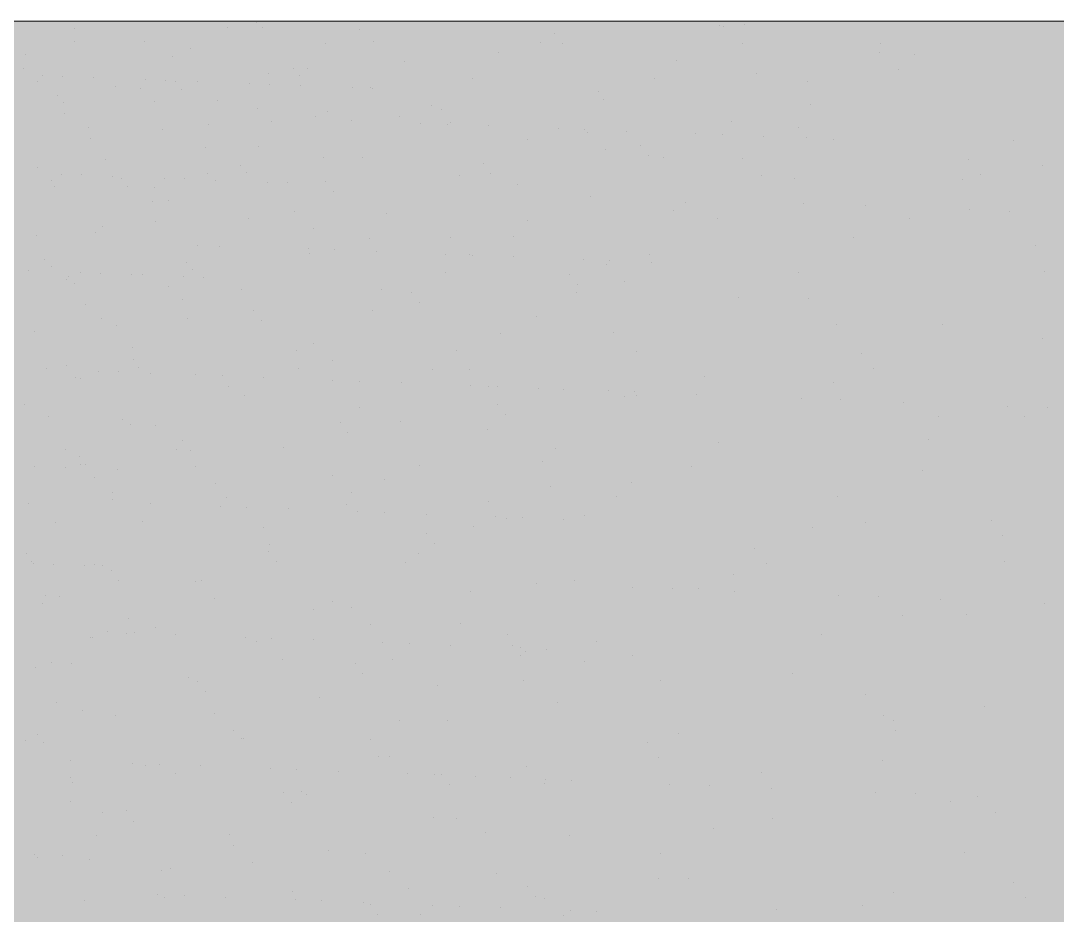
# Model space of a CAD drawing. Header units: millimetres. Extents: x 235 to 418, y 139 to 274.
# Drawn here: x 304.043 to 305.347, y 218.274 to 219.399 of the extents above; entities that cross this region are included whole.
import ezdxf

# ---------------------------------------------------------------- set-up
doc = ezdxf.new("R2010")
doc.units = ezdxf.units.MM
doc.header["$LTSCALE"] = 0.01
for name, color, linetype, lineweight in [('muros bajos', 42, 'Continuous', 18), ('pasto', 153, 'Continuous', 9), ('puertas', 2, 'Continuous', 9), ('punto delgado', 4, 'Continuous', 0)]:
    doc.layers.add(name, color=color, linetype=linetype, lineweight=lineweight)

# ---------------------------------------------------------------- blocks, each defined once
blk = doc.blocks.new('A$C329661E2')
at = {"layer": 'puertas'}
for p, q in [((0.98752, 5.13625), (0.98752, 5.13625)), ((0.82612, 5.1306), (0.82612, 5.1306)), ((0.96157, 5.13112), (0.96157, 5.13112)), ((0.99228, 5.13145), (0.99228, 5.13145)), ((1.07816, 5.13005), (1.07816, 5.13005)), ((1.25018, 5.12592), (1.25018, 5.12592)), ((1.39629, 5.13305), (1.39629, 5.13305)), ((1.39982, 5.1324), (1.39982, 5.1324)), ((1.41812, 5.13372), (1.41812, 5.13372)), ((0.8265, 5.11945), (0.8265, 5.11945)), ((0.88784, 5.11947), (0.88784, 5.11947)), ((1.04836, 5.11737), (1.04836, 5.11737)), ((1.09059, 5.11877), (1.09059, 5.11877)), ((1.23803, 5.11816), (1.23803, 5.11816)), ((1.25703, 5.11707), (1.25703, 5.11707)), ((1.41639, 5.11735), (1.41639, 5.11735)), ((1.538, 5.11758), (1.538, 5.11758)), ((0.7834, 5.10749), (0.7834, 5.10749)), ((0.92919, 5.11312), (0.92919, 5.11312)), ((1.20119, 5.10982), (1.20119, 5.10982)), ((1.53724, 5.10909), (1.53724, 5.10909)), ((1.5679, 5.10728), (1.5679, 5.10728)), ((0.9133, 5.1057), (0.9133, 5.1057)), ((1.11777, 5.10109), (1.11777, 5.10109)), ((1.35792, 5.10202), (1.35792, 5.10202)), ((0.78146, 5.09506), (0.78146, 5.09506)), ((0.79847, 5.08889), (0.79847, 5.08889)), ((0.99787, 5.09078), (0.99787, 5.09078)), ((1.02004, 5.09563), (1.02004, 5.09563)), ((1.02518, 5.08899), (1.02518, 5.08899)), ((1.03226, 5.09564), (1.03226, 5.09564)), ((1.42864, 5.0913), (1.42864, 5.0913)), ((1.55381, 5.09404), (1.55381, 5.09404)), ((0.79389, 5.08378), (0.79389, 5.08378)), ((0.81608, 5.08821), (0.81608, 5.08821)), ((0.84359, 5.08714), (0.84359, 5.08714)), ((0.88954, 5.08535), (0.88954, 5.08535)), ((0.90716, 5.08466), (0.90716, 5.08466)), ((0.9156, 5.08364), (0.9156, 5.08364)), ((0.93466, 5.08359), (0.93466, 5.08359)), ((0.98062, 5.0818), (0.98062, 5.0818)), ((0.99823, 5.08111), (0.99823, 5.08111)), ((1.02574, 5.08004), (1.02574, 5.08004)), ((1.17783, 5.08646), (1.17783, 5.08646)), ((1.33862, 5.08651), (1.33862, 5.08651)), ((1.47365, 5.08369), (1.47365, 5.08369)), ((0.81115, 5.07166), (0.81115, 5.07166)), ((0.8628, 5.07911), (0.8628, 5.07911)), ((0.88453, 5.07758), (0.88453, 5.07758)), ((0.92074, 5.07701), (0.92074, 5.07701)), ((1.07169, 5.07825), (1.07169, 5.07825)), ((1.08778, 5.07868), (1.08778, 5.07868)), ((1.0893, 5.07757), (1.0893, 5.07757)), ((1.28938, 5.07532), (1.28938, 5.07532)), ((0.81629, 5.06503), (0.81629, 5.06503)), ((0.89696, 5.0663), (0.89696, 5.0663)), ((0.95272, 5.06701), (0.95272, 5.06701)), ((1.14165, 5.06243), (1.14165, 5.06243)), ((1.29356, 5.06813), (1.29356, 5.06813)), ((1.47604, 5.0632), (1.47604, 5.0632)), ((0.81765, 5.05534), (0.81765, 5.05534)), ((0.9876, 5.0601), (0.9876, 5.0601)), ((1.03952, 5.05326), (1.03952, 5.05326)), ((1.04944, 5.05768), (1.04944, 5.05768)), ((1.11347, 5.05257), (1.11347, 5.05257)), ((1.15012, 5.05934), (1.15012, 5.05934)), ((0.83863, 5.04317), (0.83863, 5.04317)), ((0.945, 5.0457), (0.945, 5.0457)), ((1.00003, 5.04882), (1.00003, 5.04882)), ((1.07076, 5.04954), (1.07076, 5.04954)), ((1.13204, 5.04716), (1.13204, 5.04716)), ((1.15552, 5.04624), (1.15552, 5.04624)), ((1.15822, 5.04739), (1.15822, 5.04739)), ((1.19219, 5.04481), (1.19219, 5.04481)), ((1.40632, 5.04824), (1.40632, 5.04824)), ((1.46565, 5.04353), (1.46565, 5.04353)), ((0.84056, 5.03371), (0.84056, 5.03371)), ((0.90445, 5.04159), (0.90445, 5.04159)), ((1.25347, 5.04243), (1.25347, 5.04243)), ((1.27695, 5.04151), (1.27695, 5.04151)), ((1.27907, 5.03912), (1.27907, 5.03912)), ((1.31363, 5.04008), (1.31363, 5.04008)), ((1.3749, 5.0377), (1.3749, 5.0377)), ((1.39838, 5.03678), (1.39838, 5.03678)), ((1.43506, 5.03535), (1.43506, 5.03535)), ((1.4725, 5.03469), (1.4725, 5.03469)), ((0.9417, 5.02568), (0.9417, 5.02568)), ((0.98902, 5.02667), (0.98902, 5.02667)), ((1.22623, 5.03268), (1.22623, 5.03268)), ((1.32639, 5.02755), (1.32639, 5.02755)), ((1.49633, 5.03297), (1.49633, 5.03297)), ((1.65588, 5.03214), (1.65588, 5.03214)), ((1.04614, 5.01712), (1.04614, 5.01712)), ((1.08045, 5.01655), (1.08045, 5.01655)), ((1.29565, 5.02408), (1.29565, 5.02408)), ((1.33324, 5.01871), (1.33324, 5.01871)), ((1.34612, 5.01654), (1.34612, 5.01654)), ((1.4165, 5.01581), (1.4165, 5.01581)), ((0.79398, 5.00763), (0.79398, 5.00763)), ((0.85395, 5.015), (0.85395, 5.015)), ((0.97276, 5.00987), (0.97276, 5.00987)), ((1.18713, 5.01158), (1.18713, 5.01158)), ((1.61588, 5.01498), (1.61588, 5.01498)), ((1.68074, 5.00958), (1.68074, 5.00958)), ((0.81498, 5.00201), (0.81498, 5.00201)), ((0.83259, 5.00133), (0.83259, 5.00133)), ((0.86009, 5.00026), (0.86009, 5.00026)), ((0.86831, 4.99789), (0.86831, 4.99789)), ((0.90605, 4.99847), (0.90605, 4.99847)), ((0.92366, 4.99778), (0.92366, 4.99778)), ((0.94387, 5.0029), (0.94387, 5.0029)), ((0.9779, 5.00324), (0.9779, 5.00324)), ((1.16603, 5.00098), (1.16603, 5.00098)), ((1.19399, 5.00273), (1.19399, 5.00273)), ((1.43307, 5.00077), (1.43307, 5.00077)), ((1.46185, 4.99821), (1.46185, 4.99821)), ((1.61035, 4.99714), (1.61035, 4.99714)), ((1.62616, 5.00171), (1.62616, 5.00171)), ((0.80641, 4.99634), (0.80641, 4.99634)), ((0.8088, 4.99123), (0.8088, 4.99123)), ((0.87345, 4.99126), (0.87345, 4.99126)), ((0.89705, 4.99014), (0.89705, 4.99014)), ((0.95117, 4.99671), (0.95117, 4.99671)), ((0.99712, 4.99492), (0.99712, 4.99492)), ((1.01473, 4.99423), (1.01473, 4.99423)), ((1.04787, 4.9956), (1.04787, 4.9956)), ((1.21788, 4.99324), (1.21788, 4.99324)), ((0.90948, 4.97886), (0.90948, 4.97886)), ((1.05473, 4.98675), (1.05473, 4.98675)), ((1.28176, 4.98265), (1.28176, 4.98265)), ((0.8956, 4.97748), (0.8956, 4.97748)), ((1.3553, 4.96993), (1.3553, 4.96993)), ((1.36559, 4.97696), (1.36559, 4.97696)), ((1.4701, 4.9765), (1.4701, 4.9765)), ((1.52511, 4.97435), (1.52511, 4.97435)), ((1.61703, 4.97077), (1.61703, 4.97077)), ((0.98017, 4.96256), (0.98017, 4.96256)), ((1.02091, 4.96916), (1.02091, 4.96916)), ((1.10167, 4.96709), (1.10167, 4.96709)), ((1.22633, 4.96098), (1.22633, 4.96098)), ((1.39452, 4.96276), (1.39452, 4.96276)), ((1.56408, 4.96331), (1.56408, 4.96331)), ((1.65225, 4.9694), (1.65225, 4.9694)), ((0.85115, 4.95573), (0.85115, 4.95573)), ((0.89772, 4.95994), (0.89772, 4.95994)), ((1.03748, 4.95412), (1.03748, 4.95412)), ((0.79327, 4.94796), (0.79327, 4.94796)), ((0.8451, 4.95089), (0.8451, 4.95089)), ((1.08708, 4.945), (1.08708, 4.945)), ((1.15833, 4.94585), (1.15833, 4.94585)), ((1.21443, 4.9472), (1.21443, 4.9472)), ((1.51382, 4.9463), (1.51382, 4.9463)), ((0.93502, 4.93879), (0.93502, 4.93879)), ((0.95422, 4.93825), (0.95422, 4.93825)), ((1.03261, 4.93604), (1.03261, 4.93604)), ((1.05609, 4.93513), (1.05609, 4.93513)), ((1.09277, 4.9337), (1.09277, 4.9337)), ((1.67469, 4.93909), (1.67469, 4.93909)), ((0.79995, 4.92712), (0.79995, 4.92712)), ((0.92547, 4.92412), (0.92547, 4.92412)), ((1.03434, 4.93164), (1.03434, 4.93164)), ((1.15404, 4.93131), (1.15404, 4.93131)), ((1.1749, 4.93081), (1.1749, 4.93081)), ((1.17753, 4.9304), (1.17753, 4.9304)), ((1.2142, 4.92897), (1.2142, 4.92897)), ((1.27548, 4.92658), (1.27548, 4.92658)), ((1.29896, 4.92567), (1.29896, 4.92567)), ((1.33432, 4.93106), (1.33432, 4.93106)), ((1.33563, 4.92424), (1.33563, 4.92424)), ((0.78552, 4.91692), (0.78552, 4.91692)), ((0.80649, 4.92019), (0.80649, 4.92019)), ((0.83148, 4.91513), (0.83148, 4.91513)), ((0.93061, 4.91748), (0.93061, 4.91748)), ((1.15423, 4.9155), (1.15423, 4.9155)), ((1.29576, 4.92254), (1.29576, 4.92254)), ((1.4658, 4.91512), (1.4658, 4.91512)), ((1.68296, 4.91646), (1.68296, 4.91646)), ((0.81892, 4.90891), (0.81892, 4.90891)), ((0.82103, 4.91213), (0.82103, 4.91213)), ((0.82617, 4.9055), (0.82617, 4.9055)), ((0.84909, 4.91444), (0.84909, 4.91444)), ((0.8766, 4.91337), (0.8766, 4.91337)), ((0.88675, 4.91337), (0.88675, 4.91337)), ((0.92255, 4.91158), (0.92255, 4.91158)), ((0.94016, 4.9109), (0.94016, 4.9109)), ((1.26334, 4.91321), (1.26334, 4.91321)), ((1.31233, 4.9075), (1.31233, 4.9075)), ((0.90956, 4.90271), (0.90956, 4.90271)), ((0.97414, 4.89994), (0.97414, 4.89994)), ((1.09713, 4.89997), (1.09713, 4.89997)), ((1.12409, 4.89724), (1.12409, 4.89724)), ((1.26996, 4.89717), (1.26996, 4.89717)), ((1.2702, 4.90437), (1.2702, 4.90437)), ((0.92199, 4.89143), (0.92199, 4.89143)), ((1.13094, 4.88839), (1.13094, 4.88839)), ((1.41282, 4.89312), (1.41282, 4.89312)), ((1.47477, 4.89223), (1.47477, 4.89223)), ((0.83626, 4.88678), (0.83626, 4.88678)), ((0.98483, 4.88126), (0.98483, 4.88126)), ((1.08987, 4.88161), (1.08987, 4.88161)), ((0.85043, 4.87419), (0.85043, 4.87419)), ((0.92617, 4.87468), (0.92617, 4.87468)), ((0.99168, 4.87241), (0.99168, 4.87241)), ((1.23456, 4.87666), (1.23456, 4.87666)), ((1.49963, 4.86967), (1.49963, 4.86967)), ((1.59266, 4.86892), (1.59266, 4.86892)), ((0.79111, 4.86301), (0.79111, 4.86301)), ((0.86366, 4.86829), (0.86366, 4.86829)), ((1.20263, 4.86172), (1.20263, 4.86172)), ((1.30255, 4.86262), (1.30255, 4.86262)), ((1.03759, 4.85258), (1.03759, 4.85258)), ((1.68091, 4.85727), (1.68091, 4.85727)), ((0.8779, 4.84926), (0.8779, 4.84926)), ((1.02255, 4.84616), (1.02255, 4.84616)), ((1.16329, 4.84664), (1.16329, 4.84664)), ((1.32252, 4.84558), (1.32252, 4.84558)), ((1.52131, 4.84347), (1.52131, 4.84347)), ((0.81901, 4.83275), (0.81901, 4.83275)), ((0.87819, 4.83836), (0.87819, 4.83836)), ((1.05416, 4.83754), (1.05416, 4.83754)), ((0.80203, 4.83004), (0.80203, 4.83004)), ((0.84798, 4.82825), (0.84798, 4.82825)), ((0.8656, 4.82756), (0.8656, 4.82756)), ((0.88333, 4.83173), (0.88333, 4.83173)), ((0.8931, 4.82649), (0.8931, 4.82649)), ((0.93319, 4.82493), (0.93319, 4.82493)), ((0.95667, 4.82401), (0.95667, 4.82401)), ((1.02403, 4.83066), (1.02403, 4.83066)), ((1.14244, 4.83002), (1.14244, 4.83002)), ((1.17502, 4.82927), (1.17502, 4.82927)), ((1.38297, 4.82341), (1.38297, 4.82341)), ((1.53159, 4.8302), (1.53159, 4.8302)), ((0.82741, 4.82267), (0.82741, 4.82267)), ((0.83143, 4.82147), (0.83143, 4.82147)), ((0.96235, 4.81446), (0.96235, 4.81446)), ((0.99334, 4.82259), (0.99334, 4.82259)), ((1.05462, 4.8202), (1.05462, 4.8202)), ((1.0781, 4.81929), (1.0781, 4.81929)), ((1.11478, 4.81786), (1.11478, 4.81786)), ((1.17605, 4.81547), (1.17605, 4.81547)), ((1.19159, 4.81423), (1.19159, 4.81423)), ((1.19953, 4.81456), (1.19953, 4.81456)), ((1.49612, 4.81808), (1.49612, 4.81808)), ((0.97639, 4.8067), (0.97639, 4.8067)), ((1.23621, 4.81313), (1.23621, 4.81313)), ((1.25817, 4.81169), (1.25817, 4.81169)), ((1.29748, 4.81074), (1.29748, 4.81074)), ((1.31245, 4.80596), (1.31245, 4.80596)), ((1.32096, 4.80983), (1.32096, 4.80983)), ((1.32271, 4.80624), (1.32271, 4.80624)), ((1.37598, 4.80768), (1.37598, 4.80768)), ((0.78226, 4.7989), (0.78226, 4.7989)), ((1.07808, 4.79613), (1.07808, 4.79613)), ((1.2003, 4.79887), (1.2003, 4.79887)), ((1.46789, 4.8041), (1.46789, 4.8041)), ((1.50311, 4.80273), (1.50311, 4.80273)), ((1.55812, 4.80059), (1.55812, 4.80059)), ((1.65003, 4.79701), (1.65003, 4.79701)), ((1.68526, 4.79564), (1.68526, 4.79564)), ((0.80315, 4.78843), (0.80315, 4.78843)), ((1.20715, 4.79003), (1.20715, 4.79003)), ((1.58911, 4.78844), (1.58911, 4.78844)), ((1.66526, 4.78824), (1.66526, 4.78824)), ((0.86906, 4.78515), (0.86906, 4.78515)), ((0.87618, 4.78086), (0.87618, 4.78086)), ((0.89799, 4.78057), (0.89799, 4.78057)), ((1.06104, 4.7829), (1.06104, 4.7829)), ((1.11382, 4.78339), (1.11382, 4.78339)), ((1.0679, 4.77405), (1.0679, 4.77405)), ((1.19084, 4.77624), (1.19084, 4.77624)), ((0.91685, 4.75931), (0.91685, 4.75931)), ((0.92178, 4.76692), (0.92178, 4.76692)), ((1.01075, 4.76068), (1.01075, 4.76068)), ((1.25125, 4.76008), (1.25125, 4.76008)), ((1.39513, 4.7649), (1.39513, 4.7649)), ((1.58012, 4.76758), (1.58012, 4.76758)), ((0.81856, 4.75856), (0.81856, 4.75856)), ((0.83091, 4.75261), (0.83091, 4.75261)), ((0.92864, 4.75807), (0.92864, 4.75807)), ((0.79103, 4.74423), (0.79103, 4.74423)), ((0.81853, 4.74316), (0.81853, 4.74316)), ((0.83152, 4.74532), (0.83152, 4.74532)), ((0.83605, 4.74597), (0.83605, 4.74597)), ((0.86449, 4.74137), (0.86449, 4.74137)), ((0.93342, 4.74427), (0.93342, 4.74427)), ((1.13064, 4.74454), (1.13064, 4.74454)), ((1.2395, 4.74828), (1.2395, 4.74828)), ((1.37123, 4.74361), (1.37123, 4.74361)), ((1.57496, 4.74069), (1.57496, 4.74069)), ((0.84395, 4.73404), (0.84395, 4.73404)), ((1.05428, 4.736), (1.05428, 4.736)), ((1.10025, 4.7323), (1.10025, 4.7323)), ((0.95055, 4.72898), (0.95055, 4.72898)), ((1.24637, 4.72621), (1.24637, 4.72621)), ((1.31851, 4.72976), (1.31851, 4.72976)), ((0.86021, 4.72104), (0.86021, 4.72104)), ((0.86031, 4.71466), (0.86031, 4.71466)), ((0.96099, 4.71632), (0.96099, 4.71632)), ((1.07085, 4.72096), (1.07085, 4.72096)), ((1.30483, 4.71736), (1.30483, 4.71736)), ((1.4998, 4.71736), (1.4998, 4.71736)), ((0.78562, 4.71091), (0.78562, 4.71091)), ((0.89392, 4.71147), (0.89392, 4.71147)), ((0.95519, 4.70909), (0.95519, 4.70909)), ((0.97868, 4.70817), (0.97868, 4.70817)), ((1.01535, 4.70674), (1.01535, 4.70674)), ((1.06628, 4.71065), (1.06628, 4.71065)), ((1.07663, 4.70436), (1.07663, 4.70436)), ((1.19171, 4.71269), (1.19171, 4.71269)), ((0.88619, 4.69509), (0.88619, 4.69509)), ((1.10011, 4.70344), (1.10011, 4.70344)), ((1.13678, 4.70201), (1.13678, 4.70201)), ((1.19806, 4.69963), (1.19806, 4.69963)), ((1.20828, 4.69765), (1.20828, 4.69765)), ((1.22154, 4.69871), (1.22154, 4.69871)), ((1.25821, 4.69728), (1.25821, 4.69728)), ((1.27651, 4.70051), (1.27651, 4.70051)), ((1.63563, 4.69593), (1.63563, 4.69593)), ((0.80971, 4.69445), (0.80971, 4.69445)), ((0.99308, 4.69012), (0.99308, 4.69012)), ((1.17904, 4.69076), (1.17904, 4.69076)), ((1.47842, 4.68986), (1.47842, 4.68986)), ((1.52465, 4.6948), (1.52465, 4.6948)), ((1.13726, 4.68454), (1.13726, 4.68454)), ((1.64591, 4.68266), (1.64591, 4.68266)), ((0.998, 4.66856), (0.998, 4.66856)), ((0.99895, 4.6752), (0.99895, 4.6752)), ((1.14411, 4.67569), (1.14411, 4.67569)), ((1.42675, 4.67196), (1.42675, 4.67196)), ((0.78362, 4.66685), (0.78362, 4.66685)), ((0.78876, 4.66022), (0.78876, 4.66022)), ((1.00485, 4.65971), (1.00485, 4.65971)), ((1.11884, 4.65906), (1.11884, 4.65906)), ((1.13051, 4.66681), (1.13051, 4.66681)), ((1.43703, 4.65869), (1.43703, 4.65869)), ((1.64756, 4.66002), (1.64756, 4.66002)), ((0.78992, 4.65803), (0.78992, 4.65803)), ((0.80753, 4.65734), (0.80753, 4.65734)), ((0.83504, 4.65627), (0.83504, 4.65627)), ((0.84403, 4.65788), (0.84403, 4.65788)), ((0.85136, 4.65693), (0.85136, 4.65693)), ((0.85874, 4.65258), (0.85874, 4.65258)), ((0.86559, 4.64373), (0.86559, 4.64373)), ((0.93354, 4.64273), (0.93354, 4.64273)), ((0.93875, 4.6435), (0.93875, 4.6435)), ((1.23457, 4.64073), (1.23457, 4.64073)), ((1.26793, 4.6435), (1.26793, 4.6435)), ((1.408, 4.64853), (1.408, 4.64853)), ((1.17646, 4.63394), (1.17646, 4.63394)), ((1.31875, 4.63743), (1.31875, 4.63743)), ((1.35397, 4.63606), (1.35397, 4.63606)), ((1.37743, 4.63668), (1.37743, 4.63668)), ((1.40898, 4.63392), (1.40898, 4.63392)), ((0.79813, 4.62347), (0.79813, 4.62347)), ((0.80086, 4.63034), (0.80086, 4.63034)), ((0.81303, 4.62891), (0.81303, 4.62891)), ((0.95011, 4.62769), (0.95011, 4.62769)), ((1.05448, 4.62517), (1.05448, 4.62517)), ((1.5009, 4.63034), (1.5009, 4.63034)), ((1.53612, 4.62897), (1.53612, 4.62897)), ((1.59113, 4.62682), (1.59113, 4.62682)), ((1.68304, 4.62324), (1.68304, 4.62324)), ((1.0372, 4.61796), (1.0372, 4.61796)), ((1.07096, 4.61942), (1.07096, 4.61942)), ((1.61414, 4.61357), (1.61414, 4.61357)), ((0.87439, 4.60961), (0.87439, 4.60961)), ((1.08754, 4.60438), (1.08754, 4.60438)), ((1.16724, 4.60528), (1.16724, 4.60528)), ((1.55726, 4.61247), (1.55726, 4.61247)), ((0.85577, 4.59797), (0.85577, 4.59797)), ((0.87234, 4.59684), (0.87234, 4.59684)), ((0.87925, 4.59706), (0.87925, 4.59706)), ((0.89794, 4.60198), (0.89794, 4.60198)), ((0.91593, 4.59563), (0.91593, 4.59563)), ((1.20839, 4.59611), (1.20839, 4.59611)), ((1.48555, 4.59607), (1.48555, 4.59607)), ((0.84078, 4.59308), (0.84078, 4.59308)), ((0.84251, 4.59282), (0.84251, 4.59282)), ((0.9772, 4.59324), (0.9772, 4.59324)), ((0.98715, 4.58972), (0.98715, 4.58972)), ((1.00068, 4.59233), (1.00068, 4.59233)), ((1.03736, 4.5909), (1.03736, 4.5909)), ((1.09863, 4.58851), (1.09863, 4.58851)), ((1.12211, 4.5876), (1.12211, 4.5876)), ((1.15879, 4.58617), (1.15879, 4.58617)), ((1.21347, 4.58617), (1.21347, 4.58617)), ((1.28713, 4.58914), (1.28713, 4.58914)), ((1.22006, 4.58378), (1.22006, 4.58378)), ((1.22032, 4.57733), (1.22032, 4.57733)), ((1.22496, 4.58107), (1.22496, 4.58107)), ((1.24354, 4.58287), (1.24354, 4.58287)), ((1.31869, 4.57745), (1.31869, 4.57745)), ((0.80642, 4.57115), (0.80642, 4.57115)), ((0.82404, 4.57046), (0.82404, 4.57046)), ((1.00977, 4.57353), (1.00977, 4.57353)), ((1.07421, 4.5702), (1.07421, 4.5702)), ((1.10704, 4.57358), (1.10704, 4.57358)), ((1.27666, 4.5721), (1.27666, 4.5721)), ((0.79202, 4.56623), (0.79202, 4.56623)), ((0.92695, 4.55802), (0.92695, 4.55802)), ((1.08106, 4.56135), (1.08106, 4.56135)), ((1.46073, 4.56164), (1.46073, 4.56164)), ((0.93495, 4.55422), (0.93495, 4.55422)), ((1.14719, 4.55023), (1.14719, 4.55023)), ((1.22277, 4.55525), (1.22277, 4.55525)), ((1.34354, 4.55489), (1.34354, 4.55489)), ((0.94181, 4.54537), (0.94181, 4.54537)), ((1.04268, 4.53969), (1.04268, 4.53969)), ((1.52483, 4.54249), (1.52483, 4.54249)), ((0.81065, 4.53603), (0.81065, 4.53603)), ((1.25267, 4.53558), (1.25267, 4.53558)), ((1.62987, 4.5318), (1.62987, 4.5318)), ((0.83366, 4.52871), (0.83366, 4.52871)), ((0.8626, 4.52413), (0.8626, 4.52413)), ((0.95022, 4.52615), (0.95022, 4.52615)), ((1.54107, 4.52442), (1.54107, 4.52442)), ((1.11341, 4.5196), (1.11341, 4.5196)), ((1.15544, 4.51979), (1.15544, 4.51979)), ((1.54968, 4.51993), (1.54968, 4.51993)), ((0.7935, 4.50733), (0.7935, 4.50733)), ((0.9668, 4.5111), (0.9668, 4.5111)), ((0.97416, 4.50362), (0.97416, 4.50362)), ((0.97536, 4.50424), (0.97536, 4.50424)), ((1.08765, 4.50284), (1.08765, 4.50284)), ((1.35973, 4.50846), (1.35973, 4.50846)), ((1.55135, 4.51115), (1.55135, 4.51115)), ((0.78317, 4.50212), (0.78317, 4.50212)), ((0.79864, 4.50069), (0.79864, 4.50069)), ((1.33218, 4.50045), (1.33218, 4.50045)), ((1.09525, 4.4881), (1.09525, 4.4881)), ((1.10422, 4.4878), (1.10422, 4.4878)), ((1.34246, 4.48719), (1.34246, 4.48719)), ((0.82293, 4.48427), (0.82293, 4.48427)), ((0.87777, 4.48213), (0.87777, 4.48213)), ((0.88902, 4.48026), (0.88902, 4.48026)), ((0.90126, 4.48122), (0.90126, 4.48122)), ((0.93793, 4.47979), (0.93793, 4.47979)), ((0.99921, 4.4774), (0.99921, 4.4774)), ((1.02269, 4.47649), (1.02269, 4.47649)), ((1.22508, 4.47953), (1.22508, 4.47953)), ((1.53957, 4.48425), (1.53957, 4.48425)), ((0.8229, 4.46938), (0.8229, 4.46938)), ((0.91516, 4.47254), (0.91516, 4.47254)), ((1.05936, 4.47506), (1.05936, 4.47506)), ((1.12064, 4.47267), (1.12064, 4.47267)), ((1.14412, 4.47176), (1.14412, 4.47176)), ((1.15042, 4.47183), (1.15042, 4.47183)), ((1.18079, 4.47033), (1.18079, 4.47033)), ((1.21098, 4.46977), (1.21098, 4.46977)), ((1.24207, 4.46794), (1.24207, 4.46794)), ((1.26555, 4.46703), (1.26555, 4.46703)), ((1.43303, 4.47366), (1.43303, 4.47366)), ((0.82482, 4.4646), (0.82482, 4.4646)), ((1.02645, 4.45695), (1.02645, 4.45695)), ((1.15728, 4.46299), (1.15728, 4.46299)), ((1.24165, 4.46449), (1.24165, 4.46449)), ((1.35176, 4.46367), (1.35176, 4.46367)), ((1.38698, 4.4623), (1.38698, 4.4623)), ((1.44199, 4.46015), (1.44199, 4.46015)), ((0.82316, 4.4486), (0.82316, 4.4486)), ((1.01117, 4.45586), (1.01117, 4.45586)), ((1.03089, 4.45421), (1.03089, 4.45421)), ((1.53391, 4.45657), (1.53391, 4.45657)), ((1.56913, 4.4552), (1.56913, 4.4552)), ((1.59987, 4.44853), (1.59987, 4.44853)), ((1.62414, 4.45306), (1.62414, 4.45306)), ((0.8508, 4.43865), (0.8508, 4.43865)), ((0.87191, 4.43988), (0.87191, 4.43988)), ((1.01802, 4.44701), (1.01802, 4.44701)), ((1.63917, 4.4387), (1.63917, 4.4387)), ((0.87876, 4.43103), (0.87876, 4.43103)), ((1.14365, 4.43431), (1.14365, 4.43431)), ((1.16388, 4.43364), (1.16388, 4.43364)), ((1.44303, 4.43342), (1.44303, 4.43342)), ((1.18963, 4.42124), (1.18963, 4.42124)), ((1.39098, 4.42456), (1.39098, 4.42456)), ((0.84605, 4.41783), (0.84605, 4.41783)), ((0.96356, 4.41876), (0.96356, 4.41876)), ((1.26354, 4.41817), (1.26354, 4.41817)), ((0.96691, 4.40957), (0.96691, 4.40957)), ((1.05037, 4.40526), (1.05037, 4.40526)), ((1.08345, 4.40262), (1.08345, 4.40262)), ((1.34371, 4.40258), (1.34371, 4.40258)), ((1.61217, 4.40358), (1.61217, 4.40358)), ((0.79094, 4.40178), (0.79094, 4.40178)), ((0.79348, 4.39917), (0.79348, 4.39917)), ((0.81597, 4.40049), (0.81597, 4.40049)), ((0.83943, 4.39738), (0.83943, 4.39738)), ((0.98348, 4.39452), (0.98348, 4.39452)), ((0.90336, 4.38706), (0.90336, 4.38706)), ((0.91111, 4.38928), (0.91111, 4.38928)), ((1.10434, 4.38626), (1.10434, 4.38626)), ((1.19918, 4.38429), (1.19918, 4.38429)), ((1.34204, 4.38024), (1.34204, 4.38024)), ((1.36857, 4.38002), (1.36857, 4.38002)), ((1.65539, 4.37688), (1.65539, 4.37688)), ((0.89978, 4.36629), (0.89978, 4.36629)), ((1.01909, 4.36873), (1.01909, 4.36873)), ((1.12091, 4.37121), (1.12091, 4.37121)), ((1.22664, 4.37347), (1.22664, 4.37347)), ((1.54985, 4.36762), (1.54985, 4.36762)), ((0.83568, 4.36116), (0.83568, 4.36116)), ((0.90571, 4.36368), (0.90571, 4.36368)), ((0.92326, 4.36537), (0.92326, 4.36537)), ((0.95994, 4.36394), (0.95994, 4.36394)), ((1.02121, 4.36156), (1.02121, 4.36156)), ((1.04469, 4.36064), (1.04469, 4.36064)), ((1.08137, 4.35921), (1.08137, 4.35921)), ((1.08738, 4.35749), (1.08738, 4.35749)), ((1.14264, 4.35683), (1.14264, 4.35683)), ((1.23349, 4.36463), (1.23349, 4.36463)), ((1.24176, 4.36295), (1.24176, 4.36295)), ((1.66567, 4.36361), (1.66567, 4.36361)), ((1.09423, 4.34865), (1.09423, 4.34865)), ((1.13185, 4.34883), (1.13185, 4.34883)), ((1.16612, 4.35591), (1.16612, 4.35591)), ((1.2028, 4.35448), (1.2028, 4.35448)), ((1.25833, 4.34791), (1.25833, 4.34791)), ((1.26407, 4.3521), (1.26407, 4.3521)), ((1.28756, 4.35118), (1.28756, 4.35118)), ((1.4465, 4.35291), (1.4465, 4.35291)), ((1.52187, 4.35603), (1.52187, 4.35603))]:
    blk.add_line(p, q, dxfattribs=at)

msp = doc.modelspace()

# ---------------------------------------------------------------- hatches: boundary and pattern name
at = {"layer": 'pasto'}
h = msp.add_hatch(dxfattribs=at)
h.set_pattern_fill('AR-SAND', color=256, scale=0.006, style=0)
h.set_pattern_definition([(37.5, (-596.20321, -89.26105), (-0.00960019, 0.29364794), [0, -0.231648, 0, -0.25908, 0, -0.24765]), (7.5, (-596.2032, -89.26105), (0.26971397, 0.43009506), [0, -0.124968, 0, -0.208788, 0, -0.08001]), (327.5, (-596.39067, -89.26105), (0.47459542, 0.00086231), [0, -0.0762, 0, -0.27432, 0, -0.35814]), (317.5, (-596.39067, -89.26105), (0.45813387, 0.1337576), [0, -0.0381, 0, -0.179832, 0, -0.20574])])
edge = h.paths.add_edge_path()
edge.add_arc((321.7095, 217.8989), 1.5, 315, 450)
edge.add_line((321.7095, 219.3989), (302.2837, 219.3989))
edge.add_spline(control_points=[(302.2837, 219.3989), (303.2851, 218.0973), (307.1388, 214.1714), (313.5867, 212.518), (316.4367, 210.5048)], knot_values=[38.577871, 38.577871, 38.577871, 38.577871, 42.924977, 52.930225, 52.930225, 52.930225, 52.930225], degree=3, periodic=0)
edge.add_line((316.4367, 210.5048), (322.7702, 216.8383))
edge = h.paths.add_edge_path()
edge.add_spline(control_points=[(316.4367, 210.5048), (313.5867, 212.518), (307.1388, 214.1714), (303.2851, 218.0973), (302.2837, 219.3989)], knot_values=[38.577871, 38.577871, 38.577871, 38.577871, 48.58312, 52.930225, 52.930225, 52.930225, 52.930225], degree=3, periodic=0)
edge.add_line((302.2837, 219.3989), (300.6269, 219.3989))
edge.add_arc((300.6269, 217.8989), 1.5, 90, 225)
edge.add_line((299.5662, 216.8383), (309.259, 207.1455))
edge.add_arc((311.1682, 209.0547), 2.7, 225, 315)
edge.add_line((313.0774, 207.1455), (316.4367, 210.5048))

# ---------------------------------------------------------------- linework, layer by layer
at = {"layer": 'muros bajos'}
msp.add_line((321.7095, 219.3989), (300.6269, 219.3989), dxfattribs=at)

# ---------------------------------------------------------------- block references
at = {"layer": 'punto delgado', "xscale": 1.424631235263632, "yscale": 1.424631235263661, "zscale": 1.42463123526367}
msp.add_blockref('A$C329661E2', (302.9331, 212.0804), dxfattribs=at)

doc.saveas('drawing.dxf')
